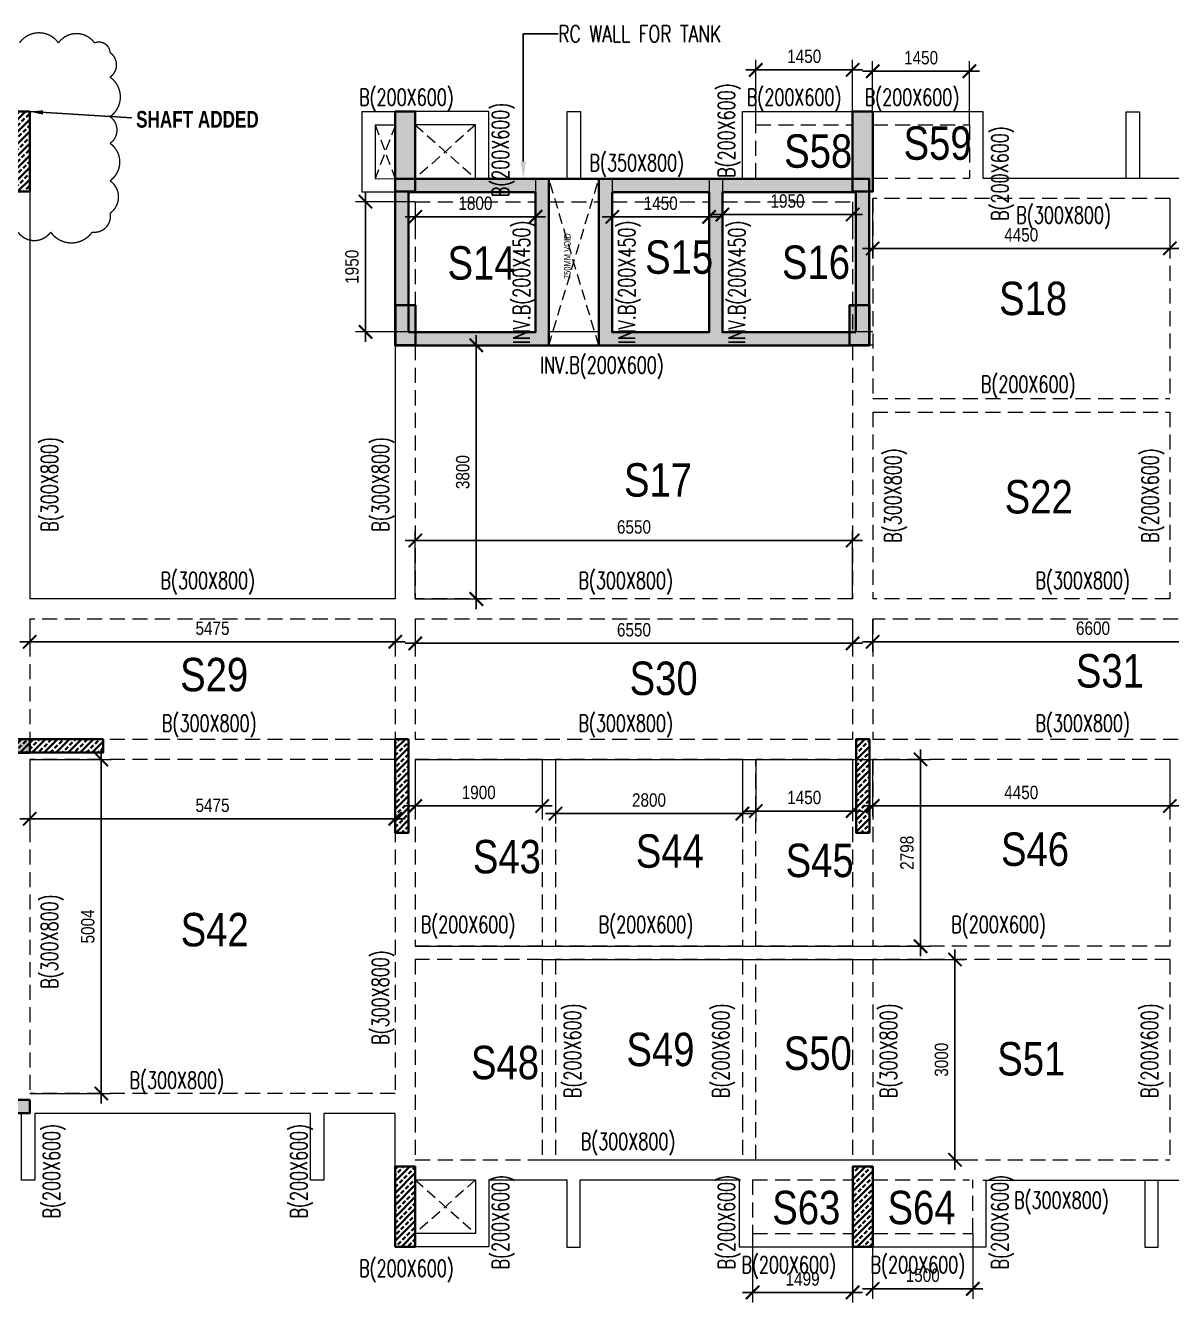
# Model space of a CAD drawing. Header units: millimetres. Extents: x -39 to 55989, y 16 to 25632.
# Drawn here: x 24010 to 41173, y 5887 to 25010 of the extents above; entities that cross this region are included whole.
import ezdxf
from ezdxf import colors
from ezdxf.entities.mleader import LeaderData, LeaderLine
from ezdxf.math import Vec2, Vec3

# ---------------------------------------------------------------- set-up
doc = ezdxf.new("R2010")
doc.units = ezdxf.units.MM
doc.linetypes.add('DASHED', pattern=[0.75, 0.5, -0.25])
doc.linetypes.add('HIDDEN', pattern=[9.525, 6.35, -3.175])
doc.layers.get('Defpoints').update_dxf_attribs({"color": 1})
for name, color, linetype, lineweight in [('G-ANNO-TEXT', 7, 'Continuous', 18), ('S-BEAM-IDEN', 2, 'Continuous', 9), ('S-COL HATCH', 8, 'Continuous', 35), ('S-COLS', 6, 'Continuous', 35), ('S_FRAMES', 4, 'Continuous', 9), ('STR-CUTOUT', 1, 'Continuous', 13)]:
    doc.layers.add(name, color=color, linetype=linetype, lineweight=lineweight)
doc.styles.add('Dim.s & Anno.(Misc.)', font='ARIALN.TTF')
doc.styles.add('ROMANS', font='romans.shx', dxfattribs={"width": 0.75})
doc.styles.add('sobha.sed', font='swisscl.ttf')
doc.styles.add('Swis721 LtCn BT_2', font='swisscl.ttf', dxfattribs={"height": 244.992296})
doc.dimstyles.new('A-GFC-100', dxfattribs={"dimscale": 100, "dimtxt": 2, "dimasz": 2, "dimexe": 1.5, "dimexo": 0, "dimgap": 1, "dimtad": 1, "dimdec": 0, "dimdsep": 46, "dimtxsty": 'Dim.s & Anno.(Misc.)', "dimblk": 'ARCHTICK', "dimcen": 0, "dimdle": 1.5, "dimclrd": 256, "dimclre": 8, "dimclrt": 6, "dimazin": 2, "dimtfac": 1, "dimtdec": 0, "dimtix": 1, "dimtmove": 2, "dimatfit": 3, "dimfxl": 1, "dimtolj": 1, "dimlwd": -1, "dimlwe": 9, "dimarcsym": 0})
pattern_1 = [(45, (-612703.72, 120513.6), (-89.80256, 89.80256), []), (45, (-612613.92, 120513.6), (-89.80256, 89.80256), [63.5, -31.75])]

# ---------------------------------------------------------------- blocks, each defined once
blk = doc.blocks.new('OHT')
at = {"layer": 'S-COL HATCH'}
h = blk.add_hatch(dxfattribs=at)
h.set_pattern_fill('AR-CONC', color=8, scale=0.75)
h.set_pattern_definition([(50, (-643577.39, 54796.65), (136.638502, -11.954314), [14.2875, -157.1625]), (355, (-643577.39, 54796.65), (-26.432566, 143.292634), [11.43, -125.730438]), (100.451445, (-643566, 54795.66), (110.205935, 131.338314), [12.142507, -133.567683]), (46.1842, (-643577.4, 54834.75), (203.30928, -31.531746), [21.43125, -235.74375]), (96.635558, (-643560.45, 54832.12), (178.0531, 185.569593), [18.21377, -200.351706]), (351.18415, (-643577.4, 54834.75), (178.0531, 185.569593), [17.144975, -188.5948]), (21, (-643558.34, 54825.23), (113.710793, -76.698899), [14.2875, -157.1625]), (326, (-643558.34, 54825.23), (46.35152, 138.140975), [11.43, -125.73]), (71.451445, (-643548.87, 54818.84), (160.062314, 61.442077), [12.142507, -133.567453]), (37.5, (-643577.393, 54796.65), (2.3164524, 63.416279), [0, -124.206, 0, -127.635, 0, -126.20625]), (7.5, (-643577.39, 54796.65), (50.114747, 75.135431), [0, -72.771, 0, -121.3485, 0, -48.10125]), (327.5, (-643619.874, 54796.65), (101.6929464, -4.296558), [0, -47.625, 0, -148.59, 0, -197.1675]), (317.5, (-643638.92, 54796.65), (111.096886, 19.069868), [0, -61.9125, 0, -98.679, 0, -140.0175])])
h.paths.add_polyline_path([(0, 0), (0, -2500), (2300, -2500), (2300, 0), (2300, 0)])
h.paths.add_polyline_path([(2100, -200), (2100, -2300), (200, -2300), (200, -200)], flags=16)
h.paths.add_polyline_path([(3050, 0), (3050, 0), (3050, -2500), (3050, -2500), (7100, -2500), (7100, 0)])
h.paths.add_polyline_path([(4700, -200), (4700, -2300), (3250, -2300), (3250, -200), (3250, -200)], flags=16)
h.paths.add_polyline_path([(4900, -200), (6900, -200), (6900, -2300), (4900, -2300)], flags=16)
at = {"layer": 'S-COLS'}
for p, q in [((2300, -2500), (2300, 0)), ((3050, 0), (3050, -2500))]:
    blk.add_line(p, q, dxfattribs=at)
blk.add_lwpolyline([(0, 0), (0, -2500), (7100, -2500), (7100, 0), (0, 0)], dxfattribs=at)
for points in [[(200, -2300), (200, -200), (2100, -200), (2100, -2300)], [(3250, -2300), (3250, -200), (4700, -200), (4700, -2300)], [(4700, -2300), (4700, -200), (3250, -200), (3250, -2300)], [(6900, -2300), (6900, -200), (4900, -200), (4900, -2300)]]:
    blk.add_lwpolyline(points, close=True, dxfattribs=at)
at = {"layer": 'STR-CUTOUT', "color": 1, "linetype": 'HIDDEN', "ltscale": 25}
for points in [[(3050, -2500), (2300, 0)], [(2300, -2500), (3050, 0)]]:
    blk.add_lwpolyline(points, dxfattribs=at)
at = {"layer": 'S-COLS', "style": 'sobha.sed'}
blk.add_text('750MM VOID', height=100, rotation=90, dxfattribs=at).set_placement((2627, -1504))
blk = doc.blocks.new('COLUMNS_TER')
at = {"layer": 'S-COL HATCH'}
h = blk.add_hatch(dxfattribs=at)
h.set_pattern_fill('ANSI33', color=8, scale=20)
h.set_pattern_definition(pattern_1)
h.paths.add_polyline_path([(21100, 0), (20800, 0), (20800, -1200), (21100, -1200)])
h = blk.add_hatch(color=8, dxfattribs=at)
h.dxf.hatch_style = 1
h.paths.add_polyline_path([(26875, 0), (26575, 0), (26575, -1200), (26875, -1200)])
h = blk.add_hatch(color=8, dxfattribs=at)
h.dxf.hatch_style = 1
h.paths.add_polyline_path([(33725, 0), (33425, 0), (33425, -1200), (33725, -1200)])
h = blk.add_hatch(color=8, dxfattribs=at)
h.dxf.hatch_style = 1
h.paths.add_polyline_path([(20501, -9402), (20501, -9602), (21101, -9602), (21101, -9402)])
h = blk.add_hatch(dxfattribs=at)
h.set_pattern_fill('ANSI33', color=8, scale=20)
h.set_pattern_definition(pattern_1)
h.paths.add_polyline_path([(20800, -9400), (20800, -9600), (22200, -9600), (22200, -9400)])
h = blk.add_hatch(dxfattribs=at)
h.set_pattern_fill('ANSI33', color=8, scale=20)
h.set_pattern_definition(pattern_1)
h.paths.add_polyline_path([(26775, -9400), (26575, -9400), (26575, -10800), (26775, -10800)])
h = blk.add_hatch(dxfattribs=at)
h.set_pattern_fill('ANSI33', color=8, scale=20)
h.set_pattern_definition([(45, (-615475.9, 133131.74), (-89.80256, 89.80256), []), (45, (-615386.1, 133131.74), (-89.80256, 89.80256), [63.5, -31.75])])
h.paths.add_polyline_path([(33676, -9400), (33476, -9400), (33476, -10800), (33676, -10800)])
h = blk.add_hatch(color=8, dxfattribs=at)
h.dxf.hatch_style = 1
h.paths.add_polyline_path([(18501, -14801), (18501, -15001), (21101, -15001), (21101, -14801)])
h = blk.add_hatch(dxfattribs=at)
h.set_pattern_fill('ANSI33', color=8, scale=20)
h.set_pattern_definition(pattern_1)
h.paths.add_polyline_path([(26875, -15800), (26575, -15800), (26575, -17000), (26875, -17000)])
h = blk.add_hatch(dxfattribs=at)
h.set_pattern_fill('ANSI33', color=8, scale=20)
h.set_pattern_definition(pattern_1)
h.paths.add_polyline_path([(33726, -15800), (33426, -15800), (33426, -17000), (33726, -17000)])
at = {"layer": 'S-COLS'}
for points in [[(21100, 0), (20800, 0), (20800, -1200), (21100, -1200)], [(26875, 0), (26575, 0), (26575, -1200), (26875, -1200)], [(33725, 0), (33425, 0), (33425, -1200), (33725, -1200)], [(20501, -9402), (20501, -9602), (21101, -9602), (21101, -9402)], [(22200, -9400), (22200, -9600), (20800, -9600), (20800, -9400)], [(26775, -9400), (26575, -9400), (26575, -10800), (26775, -10800)], [(33676, -9400), (33476, -9400), (33476, -10800), (33676, -10800)], [(21101, -14801), (21101, -15001), (18501, -15001), (18501, -14801)], [(26875, -15800), (26575, -15800), (26575, -17000), (26875, -17000)], [(33726, -15800), (33426, -15800), (33426, -17000), (33726, -17000)]]:
    blk.add_lwpolyline(points, close=True, dxfattribs=at)
blk = doc.blocks.new('_ArchTick')
at = {"color": 0, "linetype": 'ByBlock', "const_width": 0.15}
blk.add_lwpolyline([(-0.5, -0.5), (0.5, 0.5)], dxfattribs=at)
blk = doc.blocks.new('*D96')
at = {"color": 8, "lineweight": 9, "transparency": 16777216}
for p, q in [((29848, 22372), (29848, 21995)), ((31648, 22372), (31648, 21995))]:
    blk.add_line(p, q, dxfattribs=at)
at = {"transparency": 16777216}
blk.add_line((29698, 22145), (31798, 22145), dxfattribs=at)
at = {"layer": 'Defpoints', "color": 0, "transparency": 16777216}
for p in [(29848, 22372), (31648, 22372), (31648, 22145)]:
    blk.add_point(p, dxfattribs=at)
at = {"transparency": 16777216, "xscale": 200, "yscale": 200, "zscale": 200, "rotation": 180}
blk.add_blockref('_ArchTick', (29848, 22145), dxfattribs=at)
at = {"transparency": 16777216, "xscale": 200, "yscale": 200, "zscale": 200}
blk.add_blockref('_ArchTick', (31648, 22145), dxfattribs=at)
at = {"color": 6, "transparency": 16777216, "insert": (30748, 22347), "char_height": 200, "attachment_point": 5, "style": 'Dim.s & Anno.(Misc.)'}
blk.add_mtext('\\A1;1800', dxfattribs=at)
blk = doc.blocks.new('*D97')
at = {"color": 8, "lineweight": 9, "transparency": 16777216}
for p, q in [((32798, 22372), (32798, 21995)), ((34248, 22372), (34248, 21995))]:
    blk.add_line(p, q, dxfattribs=at)
at = {"transparency": 16777216}
blk.add_line((32648, 22145), (34398, 22145), dxfattribs=at)
at = {"layer": 'Defpoints', "color": 0, "transparency": 16777216}
for p in [(32798, 22372), (34248, 22372), (34248, 22145)]:
    blk.add_point(p, dxfattribs=at)
at = {"transparency": 16777216, "xscale": 200, "yscale": 200, "zscale": 200, "rotation": 180}
blk.add_blockref('_ArchTick', (32798, 22145), dxfattribs=at)
at = {"transparency": 16777216, "xscale": 200, "yscale": 200, "zscale": 200}
blk.add_blockref('_ArchTick', (34248, 22145), dxfattribs=at)
at = {"color": 6, "transparency": 16777216, "insert": (33523, 22347), "char_height": 200, "attachment_point": 5, "style": 'Dim.s & Anno.(Misc.)'}
blk.add_mtext('\\A1;1450', dxfattribs=at)
blk = doc.blocks.new('*D98')
at = {"color": 8, "lineweight": 9, "transparency": 16777216}
for p, q in [((34448, 22372), (34448, 22029)), ((36398, 22372), (36398, 22029))]:
    blk.add_line(p, q, dxfattribs=at)
at = {"transparency": 16777216}
blk.add_line((34298, 22179), (36548, 22179), dxfattribs=at)
at = {"layer": 'Defpoints', "color": 0, "transparency": 16777216}
for p in [(34448, 22372), (36398, 22372), (36398, 22179)]:
    blk.add_point(p, dxfattribs=at)
at = {"transparency": 16777216, "xscale": 200, "yscale": 200, "zscale": 200, "rotation": 180}
blk.add_blockref('_ArchTick', (34448, 22179), dxfattribs=at)
at = {"transparency": 16777216, "xscale": 200, "yscale": 200, "zscale": 200}
blk.add_blockref('_ArchTick', (36398, 22179), dxfattribs=at)
at = {"color": 6, "transparency": 16777216, "insert": (35423, 22381), "char_height": 200, "attachment_point": 5, "style": 'Dim.s & Anno.(Misc.)'}
blk.add_mtext('\\A1;1950', dxfattribs=at)
blk = doc.blocks.new('*D99')
at = {"transparency": 16777216}
blk.add_line((29102, 22522), (29102, 20272), dxfattribs=at)
at = {"color": 8, "lineweight": 9, "transparency": 16777216}
for p, q in [((29848, 22372), (28952, 22372)), ((29848, 20422), (28952, 20422))]:
    blk.add_line(p, q, dxfattribs=at)
at = {"layer": 'Defpoints', "color": 0, "transparency": 16777216}
for p in [(29848, 22372), (29102, 20422), (29848, 20422)]:
    blk.add_point(p, dxfattribs=at)
at = {"transparency": 16777216, "xscale": 200, "yscale": 200, "zscale": 200}
for p, rotation in [((29102, 22372), 90), ((29102, 20422), 270)]:
    blk.add_blockref('_ArchTick', p, dxfattribs=dict(at, rotation=rotation))
at = {"color": 6, "transparency": 16777216, "insert": (28900, 21397), "char_height": 200, "attachment_point": 5, "rotation": 90, "style": 'Dim.s & Anno.(Misc.)'}
blk.add_mtext('\\A1;1950', dxfattribs=at)
blk = doc.blocks.new('*D100')
at = {"color": 8, "lineweight": 9, "transparency": 16777216}
for p, q in [((34948, 23521), (34948, 24496)), ((36398, 23521), (36398, 24496))]:
    blk.add_line(p, q, dxfattribs=at)
at = {"transparency": 16777216}
blk.add_line((34798, 24346), (36548, 24346), dxfattribs=at)
at = {"layer": 'Defpoints', "color": 0, "transparency": 16777216}
for p in [(36398, 24346), (34948, 23521), (36398, 23521)]:
    blk.add_point(p, dxfattribs=at)
at = {"transparency": 16777216, "xscale": 200, "yscale": 200, "zscale": 200, "rotation": 180}
blk.add_blockref('_ArchTick', (34948, 24346), dxfattribs=at)
at = {"transparency": 16777216, "xscale": 200, "yscale": 200, "zscale": 200}
blk.add_blockref('_ArchTick', (36398, 24346), dxfattribs=at)
at = {"color": 6, "transparency": 16777216, "insert": (35673, 24548), "char_height": 200, "attachment_point": 5, "style": 'Dim.s & Anno.(Misc.)'}
blk.add_mtext('\\A1;1450', dxfattribs=at)
blk = doc.blocks.new('*D101')
at = {"transparency": 16777216}
blk.add_line((36548, 24325), (38298, 24325), dxfattribs=at)
at = {"color": 8, "lineweight": 9, "transparency": 16777216}
for p, q in [((36698, 23521), (36698, 24475)), ((38148, 23521), (38148, 24475))]:
    blk.add_line(p, q, dxfattribs=at)
at = {"layer": 'Defpoints', "color": 0, "transparency": 16777216}
for p in [(38148, 24325), (36698, 23521), (38148, 23521)]:
    blk.add_point(p, dxfattribs=at)
at = {"transparency": 16777216, "xscale": 200, "yscale": 200, "zscale": 200, "rotation": 180}
blk.add_blockref('_ArchTick', (36698, 24325), dxfattribs=at)
at = {"transparency": 16777216, "xscale": 200, "yscale": 200, "zscale": 200}
blk.add_blockref('_ArchTick', (38148, 24325), dxfattribs=at)
at = {"color": 6, "transparency": 16777216, "insert": (37423, 24527), "char_height": 200, "attachment_point": 5, "style": 'Dim.s & Anno.(Misc.)'}
blk.add_mtext('\\A1;1450', dxfattribs=at)
blk = doc.blocks.new('*D103')
at = {"color": 8, "lineweight": 9, "transparency": 16777216}
for p, q in [((29848, 16422), (29848, 17448)), ((36398, 16422), (36398, 17448))]:
    blk.add_line(p, q, dxfattribs=at)
at = {"transparency": 16777216}
blk.add_line((36548, 17298), (29698, 17298), dxfattribs=at)
at = {"layer": 'Defpoints', "color": 0, "transparency": 16777216}
for p in [(29848, 17298), (29848, 16422), (36398, 16422)]:
    blk.add_point(p, dxfattribs=at)
at = {"transparency": 16777216, "xscale": 200, "yscale": 200, "zscale": 200, "rotation": 180}
blk.add_blockref('_ArchTick', (29848, 17298), dxfattribs=at)
at = {"transparency": 16777216, "xscale": 200, "yscale": 200, "zscale": 200}
blk.add_blockref('_ArchTick', (36398, 17298), dxfattribs=at)
at = {"color": 6, "transparency": 16777216, "insert": (33123, 17500), "char_height": 200, "attachment_point": 5, "style": 'Dim.s & Anno.(Misc.)'}
blk.add_mtext('\\A1;6550', dxfattribs=at)
blk = doc.blocks.new('*D104')
at = {"transparency": 16777216}
blk.add_line((30762, 20372), (30762, 16272), dxfattribs=at)
at = {"color": 8, "lineweight": 9, "transparency": 16777216}
for p, q in [((29848, 20222), (30912, 20222)), ((29848, 16422), (30912, 16422))]:
    blk.add_line(p, q, dxfattribs=at)
at = {"layer": 'Defpoints', "color": 0, "transparency": 16777216}
for p in [(29848, 20222), (29848, 16422), (30762, 16422)]:
    blk.add_point(p, dxfattribs=at)
at = {"transparency": 16777216, "xscale": 200, "yscale": 200, "zscale": 200}
for p, rotation in [((30762, 20222), 90), ((30762, 16422), 270)]:
    blk.add_blockref('_ArchTick', p, dxfattribs=dict(at, rotation=rotation))
at = {"color": 6, "transparency": 16777216, "insert": (30559, 18322), "char_height": 200, "attachment_point": 5, "rotation": 90, "style": 'Dim.s & Anno.(Misc.)'}
blk.add_mtext('\\A1;3800', dxfattribs=at)
blk = doc.blocks.new('*D110')
at = {"color": 8, "lineweight": 9, "transparency": 16777216}
for p, q in [((36698, 22422), (36698, 21522)), ((41148, 22422), (41148, 21522))]:
    blk.add_line(p, q, dxfattribs=at)
at = {"transparency": 16777216}
blk.add_line((41298, 21672), (36548, 21672), dxfattribs=at)
at = {"layer": 'Defpoints', "color": 0, "transparency": 16777216}
for p in [(36698, 22422), (41148, 22422), (36698, 21672)]:
    blk.add_point(p, dxfattribs=at)
at = {"transparency": 16777216, "xscale": 200, "yscale": 200, "zscale": 200, "rotation": 180}
blk.add_blockref('_ArchTick', (36698, 21672), dxfattribs=at)
at = {"transparency": 16777216, "xscale": 200, "yscale": 200, "zscale": 200}
blk.add_blockref('_ArchTick', (41148, 21672), dxfattribs=at)
at = {"color": 6, "transparency": 16777216, "insert": (38923, 21874), "char_height": 200, "attachment_point": 5, "style": 'Dim.s & Anno.(Misc.)'}
blk.add_mtext('\\A1;4450', dxfattribs=at)
blk = doc.blocks.new('*D115')
at = {"color": 8, "lineweight": 9, "transparency": 16777216}
for p, q in [((24073, 16122), (24073, 15631)), ((29548, 16122), (29548, 15631))]:
    blk.add_line(p, q, dxfattribs=at)
at = {"transparency": 16777216}
blk.add_line((29698, 15781), (23923, 15781), dxfattribs=at)
at = {"layer": 'Defpoints', "color": 0, "transparency": 16777216}
for p in [(24073, 16122), (29548, 16122), (24073, 15781)]:
    blk.add_point(p, dxfattribs=at)
at = {"transparency": 16777216, "xscale": 200, "yscale": 200, "zscale": 200, "rotation": 180}
blk.add_blockref('_ArchTick', (24073, 15781), dxfattribs=at)
at = {"transparency": 16777216, "xscale": 200, "yscale": 200, "zscale": 200}
blk.add_blockref('_ArchTick', (29548, 15781), dxfattribs=at)
at = {"color": 6, "transparency": 16777216, "insert": (26811, 15983), "char_height": 200, "attachment_point": 5, "style": 'Dim.s & Anno.(Misc.)'}
blk.add_mtext('\\A1;5475', dxfattribs=at)
blk = doc.blocks.new('*D116')
at = {"color": 8, "lineweight": 9, "transparency": 16777216}
for p, q in [((29848, 16122), (29848, 15608)), ((36398, 16122), (36398, 15608))]:
    blk.add_line(p, q, dxfattribs=at)
at = {"transparency": 16777216}
blk.add_line((36548, 15758), (29698, 15758), dxfattribs=at)
at = {"layer": 'Defpoints', "color": 0, "transparency": 16777216}
for p in [(29848, 16122), (36398, 16122), (29848, 15758)]:
    blk.add_point(p, dxfattribs=at)
at = {"transparency": 16777216, "xscale": 200, "yscale": 200, "zscale": 200, "rotation": 180}
blk.add_blockref('_ArchTick', (29848, 15758), dxfattribs=at)
at = {"transparency": 16777216, "xscale": 200, "yscale": 200, "zscale": 200}
blk.add_blockref('_ArchTick', (36398, 15758), dxfattribs=at)
at = {"color": 6, "transparency": 16777216, "insert": (33123, 15960), "char_height": 200, "attachment_point": 5, "style": 'Dim.s & Anno.(Misc.)'}
blk.add_mtext('\\A1;6550', dxfattribs=at)
blk = doc.blocks.new('*D117')
at = {"color": 8, "lineweight": 9, "transparency": 16777216}
for p, q in [((36698, 16122), (36698, 15631)), ((43298, 16122), (43298, 15631))]:
    blk.add_line(p, q, dxfattribs=at)
at = {"transparency": 16777216}
blk.add_line((43448, 15781), (36548, 15781), dxfattribs=at)
at = {"layer": 'Defpoints', "color": 0, "transparency": 16777216}
for p in [(36698, 16122), (43298, 16122), (36698, 15781)]:
    blk.add_point(p, dxfattribs=at)
at = {"transparency": 16777216, "xscale": 200, "yscale": 200, "zscale": 200, "rotation": 180}
blk.add_blockref('_ArchTick', (36698, 15781), dxfattribs=at)
at = {"transparency": 16777216, "xscale": 200, "yscale": 200, "zscale": 200}
blk.add_blockref('_ArchTick', (43298, 15781), dxfattribs=at)
at = {"color": 6, "transparency": 16777216, "insert": (39998, 15983), "char_height": 200, "attachment_point": 5, "style": 'Dim.s & Anno.(Misc.)'}
blk.add_mtext('\\A1;6600', dxfattribs=at)
blk = doc.blocks.new('*D134')
at = {"color": 8, "lineweight": 9, "transparency": 16777216}
for p, q in [((24073, 14020), (24073, 12980)), ((29548, 14020), (29548, 12980))]:
    blk.add_line(p, q, dxfattribs=at)
at = {"transparency": 16777216}
blk.add_line((29698, 13130), (23923, 13130), dxfattribs=at)
at = {"layer": 'Defpoints', "color": 0, "transparency": 16777216}
for p in [(24073, 14020), (29548, 14020), (24073, 13130)]:
    blk.add_point(p, dxfattribs=at)
at = {"transparency": 16777216, "xscale": 200, "yscale": 200, "zscale": 200, "rotation": 180}
blk.add_blockref('_ArchTick', (24073, 13130), dxfattribs=at)
at = {"transparency": 16777216, "xscale": 200, "yscale": 200, "zscale": 200}
blk.add_blockref('_ArchTick', (29548, 13130), dxfattribs=at)
at = {"color": 6, "transparency": 16777216, "insert": (26811, 13331), "char_height": 200, "attachment_point": 5, "style": 'Dim.s & Anno.(Misc.)'}
blk.add_mtext('\\A1;5475', dxfattribs=at)
blk = doc.blocks.new('*D135')
at = {"transparency": 16777216}
blk.add_line((25145, 14170), (25145, 8866), dxfattribs=at)
at = {"color": 8, "lineweight": 9, "transparency": 16777216}
for p, q in [((24073, 14020), (25295, 14020)), ((24073, 9016), (25295, 9016))]:
    blk.add_line(p, q, dxfattribs=at)
at = {"layer": 'Defpoints', "color": 0, "transparency": 16777216}
for p in [(24073, 14020), (24073, 9016), (25145, 9016)]:
    blk.add_point(p, dxfattribs=at)
at = {"transparency": 16777216, "xscale": 200, "yscale": 200, "zscale": 200}
for p, rotation in [((25145, 14020), 90), ((25145, 9016), 270)]:
    blk.add_blockref('_ArchTick', p, dxfattribs=dict(at, rotation=rotation))
at = {"color": 6, "transparency": 16777216, "insert": (24943, 11518), "char_height": 200, "attachment_point": 5, "rotation": 90, "style": 'Dim.s & Anno.(Misc.)'}
blk.add_mtext('\\A1;5004', dxfattribs=at)
blk = doc.blocks.new('*D136')
at = {"color": 8, "lineweight": 9, "transparency": 16777216}
for p, q in [((29848, 14020), (29848, 13172)), ((31748, 14020), (31748, 13172))]:
    blk.add_line(p, q, dxfattribs=at)
at = {"transparency": 16777216}
blk.add_line((31898, 13322), (29698, 13322), dxfattribs=at)
at = {"layer": 'Defpoints', "color": 0, "transparency": 16777216}
for p in [(29848, 14020), (31748, 14020), (29848, 13322)]:
    blk.add_point(p, dxfattribs=at)
at = {"transparency": 16777216, "xscale": 200, "yscale": 200, "zscale": 200, "rotation": 180}
blk.add_blockref('_ArchTick', (29848, 13322), dxfattribs=at)
at = {"transparency": 16777216, "xscale": 200, "yscale": 200, "zscale": 200}
blk.add_blockref('_ArchTick', (31748, 13322), dxfattribs=at)
at = {"color": 6, "transparency": 16777216, "insert": (30798, 13524), "char_height": 200, "attachment_point": 5, "style": 'Dim.s & Anno.(Misc.)'}
blk.add_mtext('\\A1;1900', dxfattribs=at)
blk = doc.blocks.new('*D137')
at = {"color": 8, "lineweight": 9, "transparency": 16777216}
for p, q in [((31948, 14020), (31948, 13058)), ((34748, 14020), (34748, 13058))]:
    blk.add_line(p, q, dxfattribs=at)
at = {"transparency": 16777216}
blk.add_line((34898, 13208), (31798, 13208), dxfattribs=at)
at = {"layer": 'Defpoints', "color": 0, "transparency": 16777216}
for p in [(31948, 14020), (34748, 14020), (31948, 13208)]:
    blk.add_point(p, dxfattribs=at)
at = {"transparency": 16777216, "xscale": 200, "yscale": 200, "zscale": 200, "rotation": 180}
blk.add_blockref('_ArchTick', (31948, 13208), dxfattribs=at)
at = {"transparency": 16777216, "xscale": 200, "yscale": 200, "zscale": 200}
blk.add_blockref('_ArchTick', (34748, 13208), dxfattribs=at)
at = {"color": 6, "transparency": 16777216, "insert": (33348, 13410), "char_height": 200, "attachment_point": 5, "style": 'Dim.s & Anno.(Misc.)'}
blk.add_mtext('\\A1;2800', dxfattribs=at)
blk = doc.blocks.new('*D138')
at = {"color": 8, "lineweight": 9, "transparency": 16777216}
for p, q in [((34948, 14020), (34948, 13096)), ((36398, 14020), (36398, 13096))]:
    blk.add_line(p, q, dxfattribs=at)
at = {"transparency": 16777216}
blk.add_line((36548, 13246), (34798, 13246), dxfattribs=at)
at = {"layer": 'Defpoints', "color": 0, "transparency": 16777216}
for p in [(34948, 14020), (36398, 14020), (34948, 13246)]:
    blk.add_point(p, dxfattribs=at)
at = {"transparency": 16777216, "xscale": 200, "yscale": 200, "zscale": 200, "rotation": 180}
blk.add_blockref('_ArchTick', (34948, 13246), dxfattribs=at)
at = {"transparency": 16777216, "xscale": 200, "yscale": 200, "zscale": 200}
blk.add_blockref('_ArchTick', (36398, 13246), dxfattribs=at)
at = {"color": 6, "transparency": 16777216, "insert": (35673, 13448), "char_height": 200, "attachment_point": 5, "style": 'Dim.s & Anno.(Misc.)'}
blk.add_mtext('\\A1;1450', dxfattribs=at)
blk = doc.blocks.new('*D139')
at = {"color": 8, "lineweight": 9, "transparency": 16777216}
for p, q in [((36698, 14020), (36698, 13172)), ((41148, 14020), (41148, 13172))]:
    blk.add_line(p, q, dxfattribs=at)
at = {"transparency": 16777216}
blk.add_line((41298, 13322), (36548, 13322), dxfattribs=at)
at = {"layer": 'Defpoints', "color": 0, "transparency": 16777216}
for p in [(36698, 14020), (41148, 14020), (36698, 13322)]:
    blk.add_point(p, dxfattribs=at)
at = {"transparency": 16777216, "xscale": 200, "yscale": 200, "zscale": 200, "rotation": 180}
blk.add_blockref('_ArchTick', (36698, 13322), dxfattribs=at)
at = {"transparency": 16777216, "xscale": 200, "yscale": 200, "zscale": 200}
blk.add_blockref('_ArchTick', (41148, 13322), dxfattribs=at)
at = {"color": 6, "transparency": 16777216, "insert": (38923, 13524), "char_height": 200, "attachment_point": 5, "style": 'Dim.s & Anno.(Misc.)'}
blk.add_mtext('\\A1;4450', dxfattribs=at)
blk = doc.blocks.new('*D141')
at = {"transparency": 16777216}
blk.add_line((37415, 14170), (37415, 11072), dxfattribs=at)
at = {"color": 8, "lineweight": 9, "transparency": 16777216}
for p, q in [((29848, 14020), (37565, 14020)), ((29848, 11222), (37565, 11222))]:
    blk.add_line(p, q, dxfattribs=at)
at = {"layer": 'Defpoints', "color": 0, "transparency": 16777216}
for p in [(29848, 14020), (29848, 11222), (37415, 11222)]:
    blk.add_point(p, dxfattribs=at)
at = {"transparency": 16777216, "xscale": 200, "yscale": 200, "zscale": 200}
for p, rotation in [((37415, 14020), 90), ((37415, 11222), 270)]:
    blk.add_blockref('_ArchTick', p, dxfattribs=dict(at, rotation=rotation))
at = {"color": 6, "transparency": 16777216, "insert": (37213, 12621), "char_height": 200, "attachment_point": 5, "rotation": 90, "style": 'Dim.s & Anno.(Misc.)'}
blk.add_mtext('\\A1;2798', dxfattribs=at)
blk = doc.blocks.new('*D142')
at = {"transparency": 16777216}
blk.add_line((37931, 11172), (37931, 7872), dxfattribs=at)
at = {"color": 8, "lineweight": 9, "transparency": 16777216}
for p, q in [((31748, 11022), (38081, 11022)), ((31748, 8022), (38081, 8022))]:
    blk.add_line(p, q, dxfattribs=at)
at = {"layer": 'Defpoints', "color": 0, "transparency": 16777216}
for p in [(31748, 11022), (31748, 8022), (37931, 8022)]:
    blk.add_point(p, dxfattribs=at)
at = {"transparency": 16777216, "xscale": 200, "yscale": 200, "zscale": 200}
for p, rotation in [((37931, 11022), 90), ((37931, 8022), 270)]:
    blk.add_blockref('_ArchTick', p, dxfattribs=dict(at, rotation=rotation))
at = {"color": 6, "transparency": 16777216, "insert": (37729, 9522), "char_height": 200, "attachment_point": 5, "rotation": 90, "style": 'Dim.s & Anno.(Misc.)'}
blk.add_mtext('\\A1;3000', dxfattribs=at)
blk = doc.blocks.new('*D149')
at = {"color": 8, "lineweight": 9, "transparency": 16777216}
for p, q in [((34899, 6922), (34899, 5887)), ((36398, 6922), (36398, 5887))]:
    blk.add_line(p, q, dxfattribs=at)
at = {"transparency": 16777216}
blk.add_line((34749, 6037), (36548, 6037), dxfattribs=at)
at = {"layer": 'Defpoints', "color": 0, "transparency": 16777216}
for p in [(34899, 6922), (36398, 6922), (36398, 6037)]:
    blk.add_point(p, dxfattribs=at)
at = {"transparency": 16777216, "xscale": 200, "yscale": 200, "zscale": 200, "rotation": 180}
blk.add_blockref('_ArchTick', (34899, 6037), dxfattribs=at)
at = {"transparency": 16777216, "xscale": 200, "yscale": 200, "zscale": 200}
blk.add_blockref('_ArchTick', (36398, 6037), dxfattribs=at)
at = {"color": 6, "transparency": 16777216, "insert": (35649, 6239), "char_height": 200, "attachment_point": 5, "style": 'Dim.s & Anno.(Misc.)'}
blk.add_mtext('\\A1;1499', dxfattribs=at)
blk = doc.blocks.new('*D150')
at = {"color": 8, "lineweight": 9, "transparency": 16777216}
for p, q in [((36698, 6922), (36698, 5941)), ((38198, 6922), (38198, 5941))]:
    blk.add_line(p, q, dxfattribs=at)
at = {"transparency": 16777216}
blk.add_line((36548, 6091), (38348, 6091), dxfattribs=at)
at = {"layer": 'Defpoints', "color": 0, "transparency": 16777216}
for p in [(36698, 6922), (38198, 6922), (38198, 6091)]:
    blk.add_point(p, dxfattribs=at)
at = {"transparency": 16777216, "xscale": 200, "yscale": 200, "zscale": 200, "rotation": 180}
blk.add_blockref('_ArchTick', (36698, 6091), dxfattribs=at)
at = {"transparency": 16777216, "xscale": 200, "yscale": 200, "zscale": 200}
blk.add_blockref('_ArchTick', (38198, 6091), dxfattribs=at)
at = {"color": 6, "transparency": 16777216, "insert": (37448, 6293), "char_height": 200, "attachment_point": 5, "style": 'Dim.s & Anno.(Misc.)'}
blk.add_mtext('\\A1;1500', dxfattribs=at)

msp = doc.modelspace()

# ---------------------------------------------------------------- hatches: boundary and pattern name
at = {"layer": 'S-COL HATCH'}
h = msp.add_hatch(color=8, dxfattribs=at)
h.dxf.hatch_style = 1
h.paths.add_polyline_path([(29549.5, 20222), (29849.5, 20222), (29849.5, 20821.9), (29549.5, 20821.9)])
h = msp.add_hatch(color=8, dxfattribs=at)
h.dxf.hatch_style = 1
h.paths.add_polyline_path([(36349.5, 20222), (36649.5, 20222), (36649.5, 20821.9), (36349.5, 20821.9)])

# ---------------------------------------------------------------- linework, layer by layer
at = {"const_width": 20}
msp.add_lwpolyline([(23898.3, 21915.9, 0.5205671), (24387, 21915.9, 0.5205671), (25009.2, 21915.9, 0.5205671), (25276.1, 22199.4, 0.5205671), (25276.1, 22685.6, 0.5205671), (25276.1, 23245.5, 0.5205671), (25276.1, 23645, 0.5205671), (25276.1, 24236.9, 0.5205671), (25276.1, 24605.7, 0.5205671), (25043.7, 24749.7, 0.5205671), (24503.5, 24749.7, 0.5205671), (23919.9, 24749.7, 0.5205671)], format="xyb", dxfattribs=at)
at = {"layer": 'S-COLS'}
for points in [[(29549.5, 20222), (29849.5, 20222), (29849.5, 20821.9), (29549.5, 20821.9)], [(36349.5, 20222), (36649.5, 20222), (36649.5, 20821.9), (36349.5, 20821.9)]]:
    msp.add_lwpolyline(points, close=True, dxfattribs=at)
at = {"layer": 'S_FRAMES'}
for p, q in [((24073.2, 23721.5), (24073.1, 16422.1)), ((24073.1, 23721.4), (24073.1, 23721.3)), ((29548.1, 23722.4), (29548.1, 23722.4)), ((29548.1, 23721.5), (29548.1, 16422.1)), ((36698.2, 23721.4), (36698.2, 23721.3)), ((29848.1, 23522.4), (29848.1, 22722.1)), ((29848.1, 22722.1), (30748.1, 22722.1)), ((30948.1, 22722.1), (34748.1, 22722.1)), ((31648.2, 22722.1), (31648.2, 20422.1)), ((31848.2, 22722.1), (31848.2, 20422.1)), ((32598.1, 22722.1), (32598.1, 20422.1)), ((32798.1, 22722.1), (32798.1, 20422.1)), ((34248.1, 22722.1), (34248.1, 20422.1)), ((34448.1, 22722.1), (34448.1, 20422.1)), ((38348.1, 22722.1), (42148.1, 22722.1)), ((31648.2, 20422.1), (29548.1, 20422.1)), ((32598.1, 20422.1), (31848.2, 20422.1)), ((34248.1, 20422.1), (32798.1, 20422.1)), ((36698.1, 20422.1), (34448.1, 20422.1)), ((36698.1, 20222.1), (29548.1, 20222.1)), ((29548.1, 16422.1), (24073.1, 16422.1)), ((29848.1, 7722.2), (30748.1, 7722.2)), ((29848.1, 6921.2), (29848.1, 7722.2)), ((30948.1, 7722.2), (32119.2, 7722.2)), ((32319.2, 7722.2), (34698.2, 7722.2)), ((38348.1, 7718.8), (42148.1, 7718.8)), ((29548.1, 6721.2), (29548.1, 6721.2)), ((36698.2, 6722.2), (36698.2, 6722.2))]:
    msp.add_line(p, q, dxfattribs=at)
at = {"layer": 'S_FRAMES', "linetype": 'DASHED', "ltscale": 450}
for p, q in [((36398.2, 23521.3), (36398.2, 22722.1)), ((36698.2, 23521.3), (36698.2, 22722.1)), ((34948.1, 22722.1), (36398.2, 22722.1)), ((36698.2, 22722.1), (38148.1, 22722.1)), ((41148.1, 22422.1), (41148.1, 19422.1)), ((29848.1, 22372.1), (29848.1, 20422.1)), ((29848.1, 22372.1), (31648.2, 22372.1)), ((31848.2, 22372.1), (32598.1, 22372.1)), ((32798.1, 22372.1), (34248.1, 22372.1)), ((34448.1, 22372.1), (36398.1, 22372.1)), ((36398.1, 22372.1), (36398.1, 20422.1)), ((29848.1, 20222.1), (29848.1, 16422.1)), ((36398.1, 20222.1), (36398.1, 16422.1)), ((36698.1, 19422.1), (41148.1, 19422.1)), ((36698.1, 19222.1), (36698.1, 16422.1)), ((36698.1, 19222.1), (41148.1, 19222.1)), ((41148.1, 19222.1), (41148.1, 16422.1)), ((36398.1, 16422.1), (29848.1, 16422.1)), ((41148.1, 16422.1), (36698.1, 16422.1)), ((24073.1, 16122.1), (24073.1, 14320)), ((29548.1, 16122.1), (24073.1, 16122.1)), ((29548.1, 16122.1), (29548.1, 14320)), ((29848.1, 16122.1), (29848.1, 14320)), ((36398.1, 16122.1), (29848.1, 16122.1)), ((36398.1, 16122.1), (36398.1, 14320)), ((36698.1, 16122.1), (36698.1, 14320)), ((43298.1, 16122.1), (36698.1, 16122.1)), ((29548.1, 14320), (24073.1, 14320)), ((36398.1, 14320), (29848.1, 14320)), ((43298.1, 14320), (36698.1, 14320)), ((24073.1, 14020), (24073.1, 9016.4)), ((29548.1, 14020), (24073.1, 14020)), ((29548.1, 14020), (29548.1, 9016.4)), ((29848.1, 14020), (29848.1, 11222.1)), ((31748.1, 14020), (29848.1, 14020)), ((31748.1, 14020), (31748.1, 11222.1)), ((34747.9, 14020), (31948.1, 14020)), ((31948.1, 14020), (31948.1, 11222.1)), ((36398.1, 14020), (34947.9, 14020)), ((36398.1, 14020), (36398.1, 11222.1)), ((36698.1, 14020), (36698.1, 11222.1)), ((41148.1, 14020), (36698.1, 14020)), ((41148.1, 14020), (41148.1, 11222.1)), ((31748.1, 11222.1), (29848.1, 11222.1)), ((34747.9, 11222.1), (31948.1, 11222.1)), ((36398.1, 11222.1), (34947.9, 11222.1)), ((41148.1, 11222.1), (36698.1, 11222.1)), ((29848.1, 11022.1), (29848.1, 8022.2)), ((31748.1, 11022.1), (29848.1, 11022.1)), ((31748.1, 11022.1), (31748.1, 8022.2)), ((34747.9, 11022.1), (31948.1, 11022.1)), ((31948.1, 11022.1), (31948.1, 8022.2)), ((36398.1, 11022.1), (34947.9, 11022.1)), ((36398.1, 11022.1), (36398.1, 8022.2)), ((36698.1, 11022.1), (36698.1, 8022.2)), ((41148.1, 11022.1), (36698.1, 11022.1)), ((41148.1, 11022.1), (41148.1, 8022.2)), ((29548.1, 9016.4), (24073.1, 9016.4)), ((29848.1, 8022.2), (31748.1, 8022.2)), ((31948.1, 8022.2), (34747.9, 8022.2)), ((34947.9, 8022.2), (36398.1, 8022.2)), ((36698.1, 8022.2), (41148.1, 8022.2)), ((34899.1, 7722.2), (36398.2, 7722.2)), ((36398.2, 6922.2), (36398.2, 7722.2)), ((36698.2, 7722.2), (38148.1, 7722.2)), ((36698.2, 6922.2), (36698.2, 7722.2))]:
    msp.add_line(p, q, dxfattribs=at)
at = {"layer": 'S_FRAMES'}
for points in [[(22073.1, 22722.1), (22073.1, 23721.3), (24073.1, 23721.3), (24073.1, 22722.1)], [(29548.1, 23718.9), (29049.3, 23718.9), (29049.3, 22518.8), (29548.1, 22518.8)], [(30948.1, 22722.1), (30948.1, 23722.4), (29548.1, 23722.4), (29548.1, 22722.1)], [(32124.2, 22722.1), (32124.2, 23722.2), (32324.2, 23722.2), (32324.2, 22722.1)], [(34748.1, 22722.1), (34748.1, 23721.3), (38348.1, 23721.3), (38348.1, 22722.1)], [(40494.2, 22719.7), (40494.2, 23719.9), (40694.2, 23719.9), (40694.2, 22719.8)], [(30748.1, 22722.1), (30748.1, 23522.4), (29848.1, 23522.4)], [(29548.1, 23515.4), (29249.3, 23515.4), (29249.3, 22718.8), (29546.8, 22716.1)], [(24147.8, 8716.6), (24147.8, 7716.4), (23947.8, 7716.4), (23947.8, 8716.6)], [(28277.8, 8716.4), (24147.8, 8716.4)], [(28477.8, 8716.6), (28477.8, 7716.4), (28277.8, 7716.4), (28277.8, 8716.6)], [(30948.1, 7722.2), (30948.1, 6721.2), (29548.1, 6721.2), (29548.1, 8716.4), (28477.8, 8716.4)], [(30748.1, 7722.2), (30748.1, 6921.2), (29848.1, 6921.2)], [(32119.2, 7722.2), (32119.3, 6717.2), (32319.3, 6717.3), (32319.2, 7722.2)], [(34698.2, 7722.2), (34698.2, 6718.9), (38398.1, 6722.2), (38398.1, 7722.2)], [(40774.2, 7717.4), (40774.3, 6717.2), (40974.3, 6717.3), (40974.2, 7717.4)]]:
    msp.add_lwpolyline(points, dxfattribs=at)
at = {"layer": 'S_FRAMES', "linetype": 'DASHED', "ltscale": 450}
for points in [[(34948.1, 22722.1), (34948.1, 23521.3), (36398.2, 23521.3)], [(36698.2, 23521.3), (38148.1, 23521.3), (38148.1, 22722.1)], [(41148.1, 22422.1), (36698.1, 22422.1), (36698.1, 19422.1)], [(34747.9, 14020), (34747.9, 11222.1)], [(34947.9, 11222.1), (34947.9, 14020)], [(34747.9, 11022.1), (34747.9, 8022.2)], [(34947.9, 8022.2), (34947.9, 11022.1)], [(34899.1, 7722.2), (34899.1, 6922.2), (36398.2, 6922.2)], [(36698.2, 6922.2), (38198.1, 6922.2), (38198.1, 7722.2)]]:
    msp.add_lwpolyline(points, dxfattribs=at)
at = {"layer": 'STR-CUTOUT', "color": 1, "linetype": 'HIDDEN', "ltscale": 25}
for p, q in [((29246.6, 23521.3), (29546.9, 22716.1)), ((29848.2, 23521.3), (30748.2, 22721)), ((30748.2, 23521.3), (29848.2, 22721)), ((29549.4, 23518.7), (29246.6, 22721)), ((29848.3, 7723.2), (30748.2, 6921.2)), ((30748.2, 7721.1), (29848.3, 6921.2))]:
    msp.add_line(p, q, dxfattribs=at)

# ---------------------------------------------------------------- block references
msp.add_blockref('COLUMNS_TER', (2973.1, 23722.3))
at = {"layer": 'S-COLS'}
msp.add_blockref('OHT', (29546.8, 22716.1), dxfattribs=at)

# ---------------------------------------------------------------- texts
at = {"color": 0, "style": 'Dim.s & Anno.(Misc.)'}
for s, p in [('S58', (35372.7, 22880.5)), ('S59', (37161, 23000)), ('S14', (30330.5, 21204.8)), ('S15', (33290.1, 21292.4)), ('S16', (35339.9, 21215.7)), ('S18', (38591.6, 20673.7)), ('S17', (32974, 17955)), ('S22', (38675.8, 17702.8)), ('S29', (26326, 15040.2)), ('S30', (33058.2, 14984.1)), ('S31', (39741.7, 15096.2)), ('S43', (30710.2, 12313.2)), ('S44', (33150.6, 12397.3)), ('S46', (38620.5, 12425.3)), ('S45', (35394.7, 12257.2)), ('S42', (26334.3, 11220.1)), ('S49', (33010.4, 9426.4)), ('S50', (35366.6, 9370.3)), ('S51', (38564.4, 9286.2)), ('S48', (30682.2, 9230.2)), ('S63', (35194.5, 7058.9)), ('S64', (36920.8, 7058.9))]:
    msp.add_text(s, height=500, dxfattribs=at).set_placement(p)
at = {"layer": 'G-ANNO-TEXT', "color": 1, "insert": (25666.9, 23730.6), "char_height": 250, "width": 4617, "attachment_point": 1, "line_spacing_factor": 0.971848, "style": 'Swis721 LtCn BT_2'}
msp.add_mtext('{\\fSwis721 LtCn BT|b1|i0|c0|p34;SHAFT ADDED}', dxfattribs=at)
at = {"layer": 'S-BEAM-IDEN', "color": 1, "style": 'ROMANS', "width": 0.7}
for s, p in [('B(200X600)', (29006.3, 23810.7)), ('B(200X600)', (34813, 23810.7)), ('B(200X600)', (36578.6, 23810.7)), ('INV.B(200X600)', (31717.7, 19800.8)), ('B(200X600)', (38319, 19512.3)), ('B(200X600)', (29929, 11421.5)), ('B(200X600)', (32594.1, 11421.5)), ('B(200X600)', (37875.2, 11421.5)), ('B(200X600)', (29006.3, 6272.9)), ('B(200X600)', (34731.9, 6326.4)), ('B(200X600)', (36667.3, 6326.4))]:
    msp.add_text(s, height=250, dxfattribs=at).set_placement(p)
for s, p in [('B(200X600)', (34633, 22727.1)), ('B(200X600)', (31248.6, 22437.2)), ('B(200X600)', (38729.3, 22083.9)), ('INV.B(200X450)', (31564.1, 20236)), ('INV.B(200X450)', (33139.4, 20236)), ('INV.B(200X450)', (34789.4, 20236)), ('B(200X600)', (40978.7, 17262.8)), ('B(200X600)', (32326.7, 8948.1)), ('B(200X600)', (34550.1, 8948.1)), ('B(200X600)', (40970.5, 8948.1)), ('B(200X600)', (24524.9, 7143.8)), ('B(200X600)', (28228.4, 7143.8)), ('B(200X600)', (31248.6, 6380.8)), ('B(200X600)', (34633, 6380.8)), ('B(200X600)', (38729.3, 6380.8))]:
    msp.add_text(s, height=250, rotation=90, dxfattribs=at).set_placement(p)
at = {"layer": 'S-BEAM-IDEN', "color": 3, "style": 'ROMANS', "width": 0.7}
for s, p in [('B(350X800)', (32456.8, 22829.6)), ('B(300X800)', (38849.5, 22046.4)), ('B(300X800)', (26031.4, 16574.4)), ('B(300X800)', (32290.3, 16574.4)), ('B(300X800)', (39134.4, 16574.4)), ('B(300X800)', (26053.9, 14435.6)), ('B(300X800)', (32290.3, 14435.6)), ('B(300X800)', (39134.4, 14435.6)), ('B(300X800)', (25567.7, 9089.2)), ('B(300X800)', (32325.7, 8174)), ('B(300X800)', (38815.8, 7292.7))]:
    msp.add_text(s, height=250, dxfattribs=at).set_placement(p)
for p in [(24494.9, 17429.1), (29450.5, 17429.1), (37126.1, 17262.3), (24494.9, 10581.3), (29450.5, 9744), (37060.3, 8948.1)]:
    msp.add_text('B(300X800)', height=250, rotation=90, dxfattribs=at).set_placement(p)

# ---------------------------------------------------------------- dimensions: what is measured, and where the dimension line sits
for base, p1, p2, picture, middle in [((36398.2, 24346), (34948.1, 23521.3), (36398.2, 23521.3), '*D100', (35673.2, 24548.1)), ((38148.1, 24324.7), (36698.2, 23521.3), (38148.1, 23521.3), '*D101', (37423.2, 24526.9)), ((31648.2, 22145), (29848.1, 22372.1), (31648.2, 22372.1), '*D96', (30748.1, 22347.1)), ((34248.1, 22145), (32798.1, 22372.1), (34248.1, 22372.1), '*D97', (33523.1, 22347.1)), ((36398.1, 22178.6), (34448.1, 22372.1), (36398.1, 22372.1), '*D98', (35423.1, 22380.7)), ((36698.1, 21672.3), (41148.1, 22422.1), (36698.1, 22422.1), '*D110', (38923.1, 21874.4)), ((29848.1, 17298.1), (36398.1, 16422.1), (29848.1, 16422.1), '*D103', (33123.1, 17500.2)), ((24073.1, 15781.1), (29548.1, 16122.1), (24073.1, 16122.1), '*D115', (26810.6, 15982.8)), ((29848.1, 15757.7), (36398.1, 16122.1), (29848.1, 16122.1), '*D116', (33123.1, 15959.8)), ((36698.1, 15780.7), (43298.1, 16122.1), (36698.1, 16122.1), '*D117', (39998.1, 15982.8)), ((24073.1, 13129.8), (29548.1, 14020), (24073.1, 14020), '*D134', (26810.6, 13331.5)), ((29848.1, 13322.3), (31748.1, 14020), (29848.1, 14020), '*D136', (30798.1, 13524.4)), ((31948.1, 13207.8), (34747.9, 14020), (31948.1, 14020), '*D137', (33348, 13409.9)), ((34947.9, 13246), (36398.1, 14020), (34947.9, 14020), '*D138', (35673, 13448.1)), ((36698.1, 13322.3), (41148.1, 14020), (36698.1, 14020), '*D139', (38923.1, 13524.4)), ((36398.2, 6037), (34899.1, 6922.2), (36398.2, 6922.2), '*D149', (35648.6, 6239.1)), ((38198.1, 6090.9), (36698.2, 6922.2), (38198.1, 6922.2), '*D150', (37448.1, 6293))]:
    dim = msp.add_linear_dim(base=base, p1=p1, p2=p2, dimstyle='A-GFC-100')
    dim.commit()
    dim.dimension.update_dxf_attribs({"geometry": picture, "text_midpoint": middle})
dim = msp.add_linear_dim(base=(29101.9, 20422.1), p1=(29848.1, 22372.1), p2=(29848.1, 20422.1), angle=90, dimstyle='A-GFC-100')
dim.commit()
dim.dimension.update_dxf_attribs({"geometry": '*D99', "text_midpoint": (28899.8, 21397.1)})
for p1, p2, distance, picture, middle in [((29848.1, 20222.1), (29848.1, 16422.1), 913.4, '*D104', (30559.4, 18322.1)), ((24073.1, 14020), (24073.1, 9016.4), 1072.3, '*D135', (24943.3, 11518.2)), ((29848.1, 14020), (29848.1, 11222.1), 7566.6, '*D141', (37212.5, 12621)), ((31748.1, 11022.1), (31748.1, 8022.2), 6182.6, '*D142', (37728.6, 9522.1))]:
    dim = msp.add_aligned_dim(p1=p1, p2=p2, distance=distance, dimstyle='A-GFC-100')
    dim.commit()
    dim.dimension.update_dxf_attribs({"geometry": picture, "text_midpoint": middle})

# ---------------------------------------------------------------- leaders
msp.add_leader([(24073.1, 23720.4), (25604, 23629.7)], dimstyle='A-GFC-100', override={"dimgap": 1, "dimtad": 0, "dimclrd": 1})
at = {"layer": 'S-BEAM-IDEN', "color": 3}
ml = msp.add_multileader_mtext('Standard', dxfattribs=at)
ml.set_content('RC WALL FOR TANK', color=3, style='ROMANS')
ml.set_leader_properties(color=8)
ml.build(insert=Vec2(0, 0))
ml.multileader.update_dxf_attribs({"text_left_attachment_type": 2, "text_right_attachment_type": 2, "arrow_head_size": 250})
ctx = ml.context
ctx.base_point, ctx.char_height, ctx.arrow_head_size, ctx.plane_origin = Vec3(31987.9, 24884.9), 250, 250, Vec3(30581.2, 23729.6)
ctx.left_attachment, ctx.right_attachment = 2, 2
notes = []
notes.append((ctx, [(0, (1, 1, 0), (31464.5, 24884.9), (1, 0), 523.5, [(0, [(31464.5, 22722.1)], 0, [])])]))
ctx.mtext.insert, ctx.mtext.flow_direction = Vec3(31989.9, 25009.9), 5
for ctx, leaders in notes:
    for number, flags, end, landing, length, lines in leaders:
        leader = LeaderData()
        leader.index, (leader.has_last_leader_line, leader.has_dogleg_vector, leader.attachment_direction) = number, flags
        leader.last_leader_point, leader.dogleg_vector, leader.dogleg_length = Vec3(end), Vec3(landing), length
        for number, points, colour, breaks in lines:
            line = LeaderLine()
            line.index, line.vertices, line.color, line.breaks = number, Vec3.list(points), colors.encode_raw_color(colour), breaks
            leader.lines.append(line)
        ctx.leaders.append(leader)

doc.saveas('drawing.dxf')
